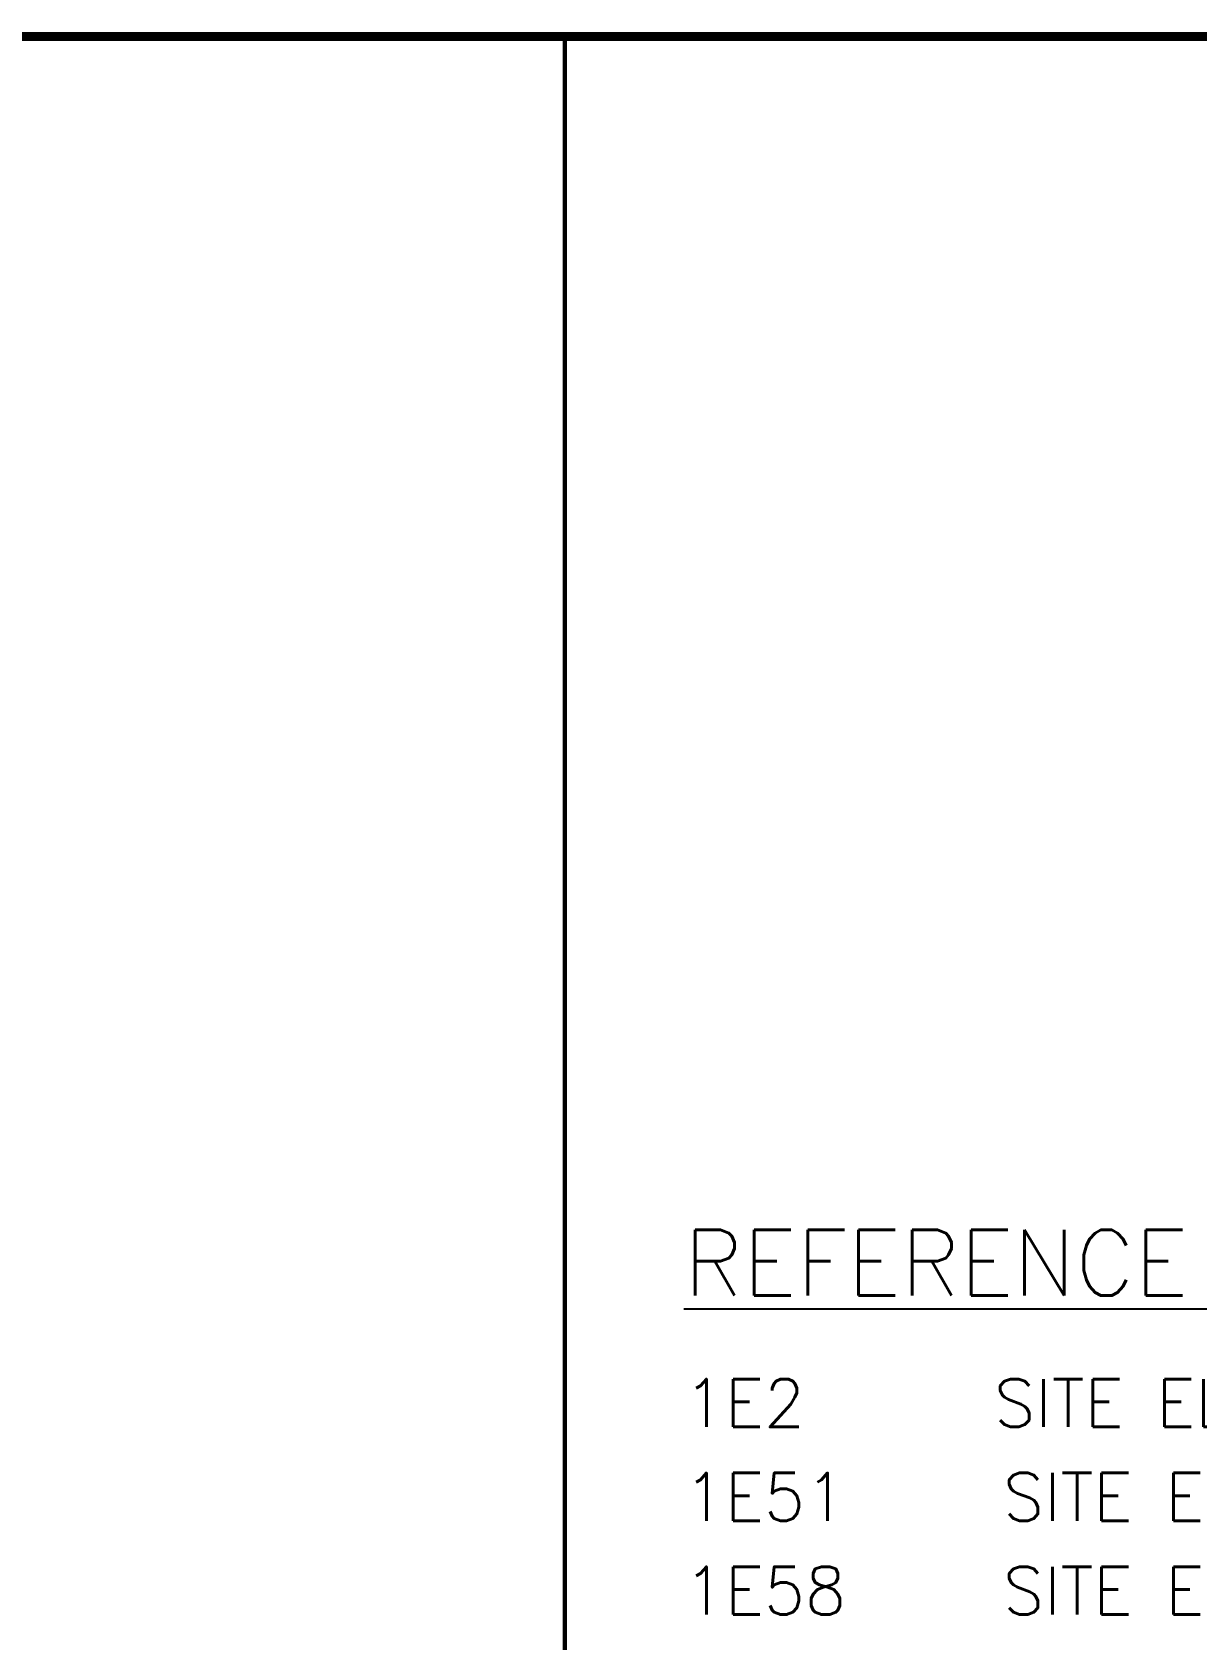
# Model space of a CAD drawing. Extents: x 4786 to 12422, y -518 to 4987.
# Drawn here: x 10699 to 11209, y 4282 to 4987 of the extents above; entities that cross this region are included whole.
import ezdxf
from ezdxf.enums import TextEntityAlignment as Align

# ---------------------------------------------------------------- set-up
doc = ezdxf.new("R2010")
doc.units = 0
doc.header["$LTSCALE"] = 192
doc.header["$MEASUREMENT"] = 0
for name, color, linetype in [('TEXT', 7, 'CONTINUOUS'), ('TTL', 7, 'CONTINUOUS'), ('TTL-LINE', 7, 'CONTINUOUS')]:
    doc.layers.add(name, color=color, linetype=linetype)
doc.styles.get("Standard").update_dxf_attribs({"font": 'simplex.shx'})
doc.styles.add('STDTEXT', font='SIMPLEX.shx', dxfattribs={"height": 21.0048})
doc.styles.add('SUBTITLE', font='simplex', dxfattribs={"height": 36})
doc.styles.add('TITLE', font='SIMPLEX.SHX')

# ---------------------------------------------------------------- blocks, each defined once
blk = doc.blocks.new('Ttl-fdd')
at = {"layer": 'TTL', "color": 4, "const_width": 0.02}
blk.add_lwpolyline([(-32, -2.625), (-32, 26.025), (7.75, 26.025), (7.75, -2.625), (-32, -2.625)], dxfattribs=at)
at = {"layer": 'TTL-LINE', "color": 8, "const_width": 0.01, "flags": 128}
blk.add_lwpolyline([(0, 0.25), (0, 26.025)], dxfattribs=at)
at = {"layer": 'TTL', "color": 7, "style": 'STDTEXT'}
for tag, p in [('DRNDATE', (1.625, -0.8041)), ('DESDATE', (1.625, -1.0854)), ('CKDATE', (1.625, -1.3354)), ('APPDDATE', (1.625, -1.5886))]:
    blk.add_attdef(tag, text='', height=0.093, dxfattribs=at).set_placement(p, align=Align.MIDDLE_CENTER)
for tag, p in [('DRNBY', (0.5268, -0.8516)), ('DESBY', (0.5268, -1.1184)), ('CHKBY', (0.5268, -1.3852)), ('APPDBY', (0.5268, -1.652))]:
    blk.add_attdef(tag, p, '', height=0.0625, dxfattribs=at)
at = {"layer": 'TTL', "color": 7}
for tag, height, style, p in [('LINE_ONE', 0.15, 'SUBTITLE', (4.875, -1.25)), ('LINE_TWO', 0.15, 'SUBTITLE', (4.875, -1.5)), ('LINE_THREE', 0.15, 'SUBTITLE', (4.875, -1.75)), ('LINE_FOUR', 0.15, 'SUBTITLE', (4.875, -2)), ('SCALE', 0.1094, 'STDTEXT', (1, -2.0292)), ('DWG_FILE_NO.', 0.1458, 'STDTEXT', (0.8722, -2.4882))]:
    blk.add_attdef(tag, text='', height=height, dxfattribs=dict(at, style=style)).set_placement(p, align=Align.CENTER)
at = {"layer": 'TTL', "color": 4, "style": 'TITLE'}
blk.add_attdef('DWG_NO.', text='', height=0.25, dxfattribs=at).set_placement((4.875, -2.5), align=Align.CENTER)

msp = doc.modelspace()

# ---------------------------------------------------------------- block references
at = {"layer": 'TTL', "xscale": 192, "yscale": 192, "zscale": 192}
msp.add_blockref('Ttl-fdd', (10932, -12), dxfattribs=at)

# ---------------------------------------------------------------- texts
at = {"layer": 'TEXT', "color": 7}
msp.add_text('%%UREFERENCE DRAWING:', height=28.8, dxfattribs=at).set_placement((10984.18, 4432.8))
at = {"layer": 'TEXT', "linetype": 'Continuous'}
for s, p in [('1E2     SITE ELECTRICAL POWER DISTRIBUTION ONE LINE DIAGRAM.', (10984.18, 4375.2)), ('1E51    SITE ELECTRICAL MAIN SWITCHGEAR ELEVATION.', (10984.18, 4334.06)), ('1E58    SITE ELECTRICAL EQUIPMENT LOCATIONS.', (10984.18, 4292.93))]:
    msp.add_text(s, height=21, dxfattribs=at).set_placement(p)

doc.saveas('drawing.dxf')
